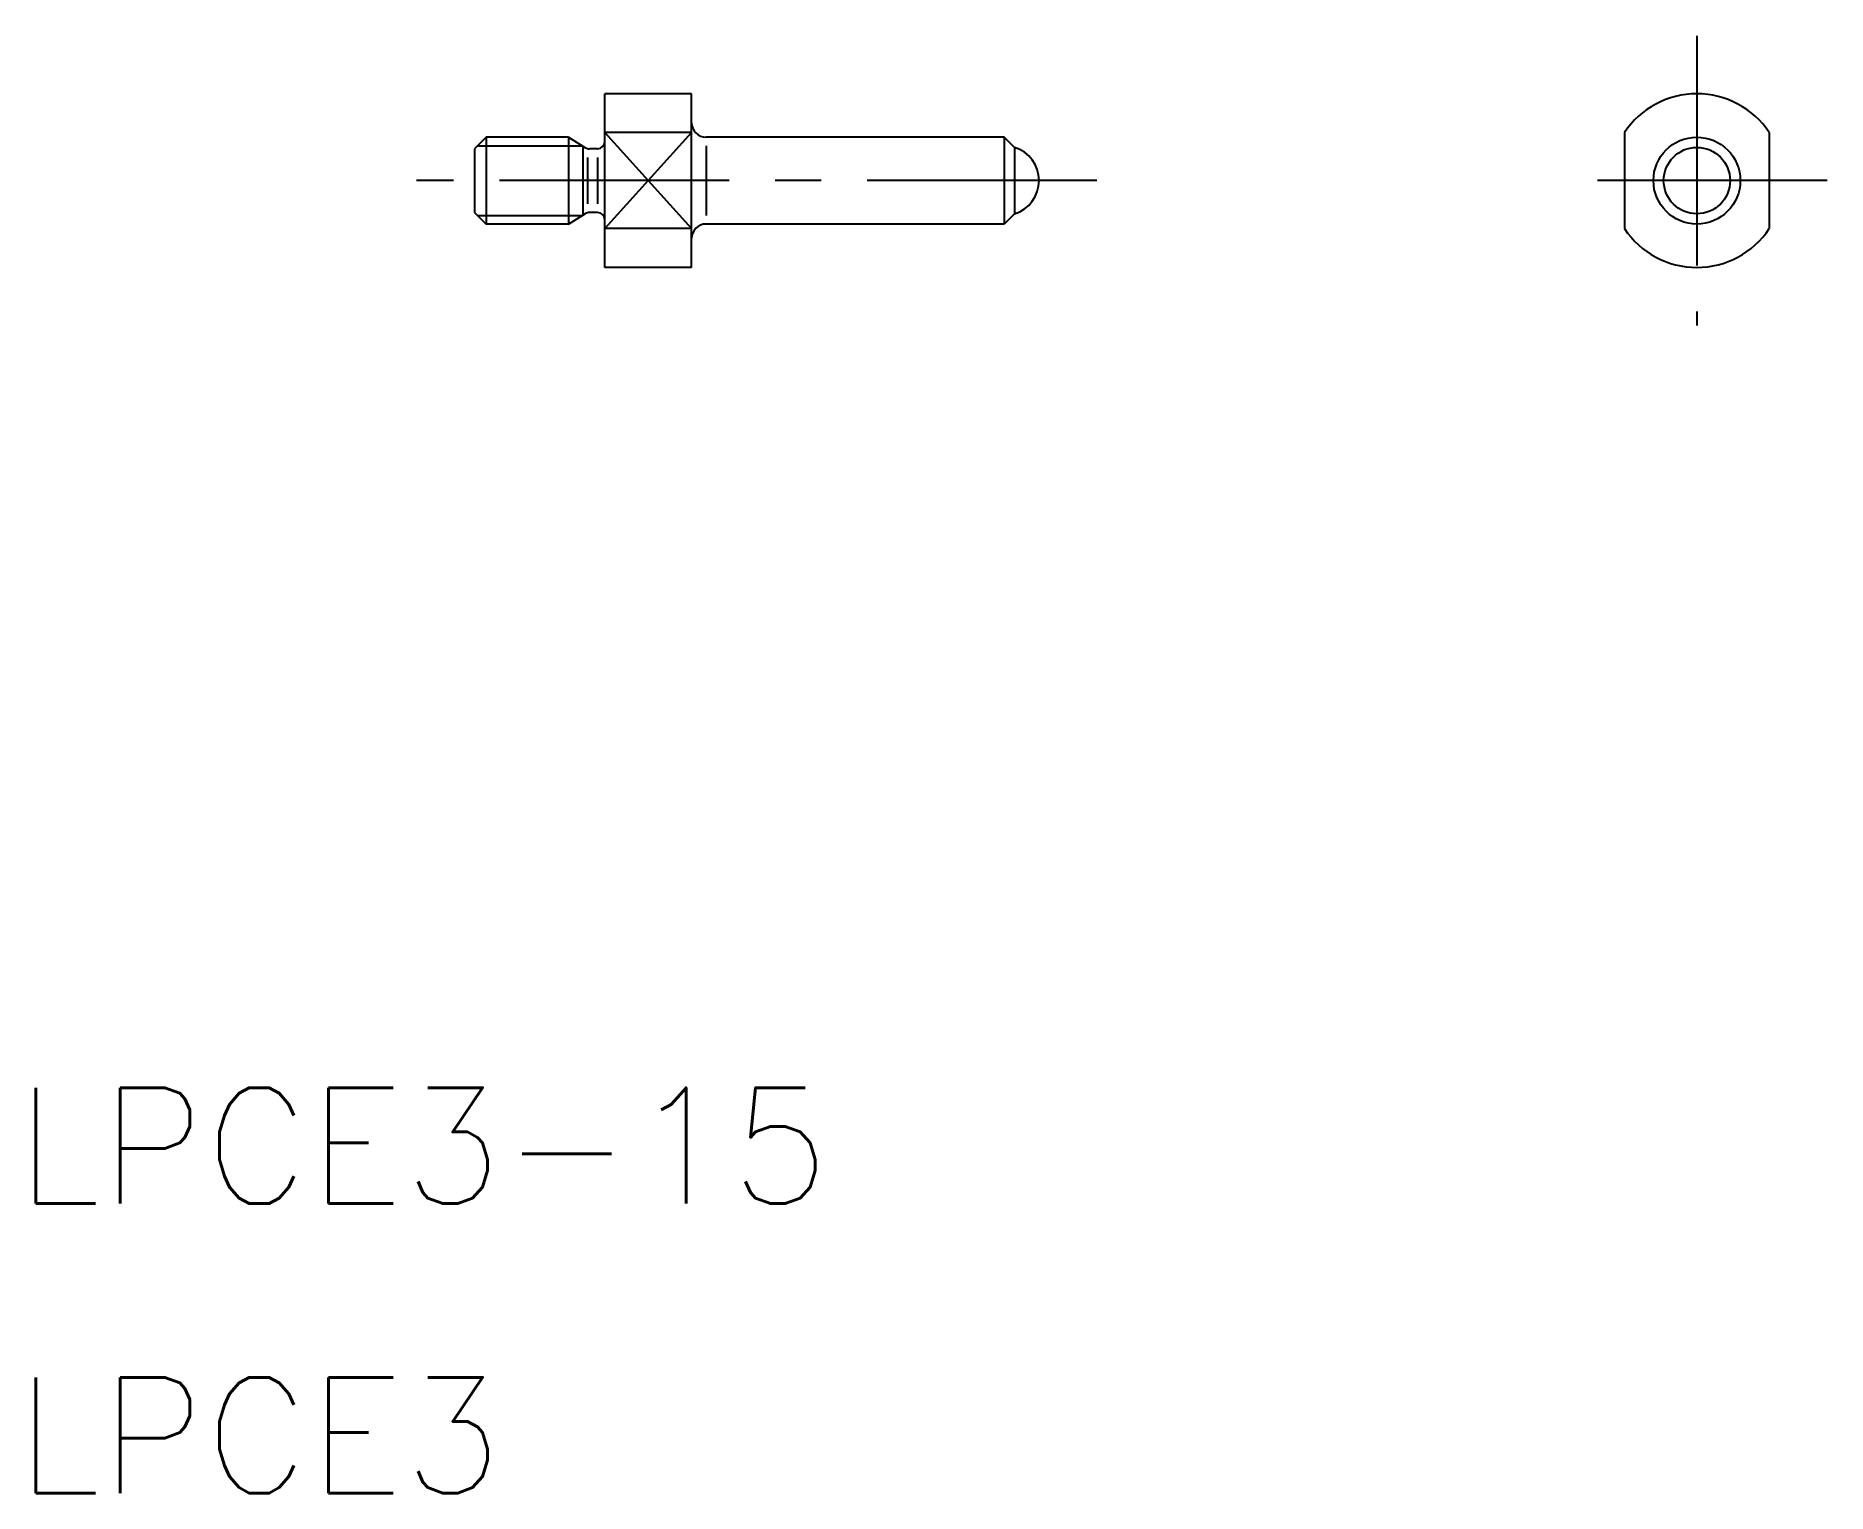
# Model space of a CAD drawing. Extents: x -21.8 to 40, y 10 to 60.3.
import ezdxf

# ---------------------------------------------------------------- set-up
doc = ezdxf.new("R2010")
doc.units = 0
doc.header["$LTSCALE"] = 0.25
doc.linetypes.add('CENTER', pattern=[50.8, 31.75, -6.35, 6.35, -6.35])
doc.layers.get('0').update_dxf_attribs({"linetype": 'CONTINUOUS'})
doc.layers.add('CENTER', color=1, linetype='CENTER')
doc.styles.get("Standard").update_dxf_attribs({"font": 'txt.shx'})

msp = doc.modelspace()

# ---------------------------------------------------------------- linework, layer by layer
for p, q in [((0.829, 58.333), (-2.171, 58.333)), ((-2.171, 52.333), (-2.171, 58.333)), ((0.829, 52.333), (0.829, 58.333)), ((0.829, 56.991), (-2.171, 56.991)), ((33.049, 56.991), (33.049, 53.675)), ((38.049, 56.991), (38.049, 53.675)), ((-6.271, 56.833), (-6.671, 56.433)), ((-6.671, 56.433), (-6.671, 54.233)), ((-3.421, 56.833), (-6.271, 56.833)), ((-6.271, 56.833), (-6.271, 53.833)), ((-3.421, 56.833), (-3.421, 53.833)), ((-3.421, 56.833), (-2.832, 56.47)), ((-2.934, 56.533), (-2.934, 54.133)), ((-2.421, 56.433), (-2.701, 56.433)), ((11.629, 56.833), (1.329, 56.833)), ((11.982, 56.48), (11.629, 56.833)), ((11.629, 56.833), (11.629, 53.833)), ((11.982, 56.48), (11.982, 54.186)), ((-6.671, 54.233), (-6.271, 53.833)), ((-3.421, 53.833), (-6.271, 53.833)), ((-3.421, 53.833), (-2.832, 54.196)), ((-2.421, 54.233), (-2.701, 54.233)), ((11.629, 53.833), (1.329, 53.833)), ((11.982, 54.186), (11.629, 53.833)), ((0.829, 53.675), (-2.171, 53.675)), ((0.829, 52.333), (-2.171, 52.333))]:
    msp.add_line(p, q)
at = {"color": 3}
for p, q in [((-2.171, 56.991), (0.829, 53.675)), ((0.829, 56.991), (-2.171, 53.675)), ((-6.571, 56.533), (-2.934, 56.533)), ((1.329, 56.533), (1.329, 54.133)), ((-2.771, 56.134), (-2.771, 54.532)), ((-2.421, 56.134), (-2.421, 54.532)), ((-6.571, 54.133), (-2.934, 54.133)), ((-6.455, 54.133), (-2.934, 54.133))]:
    msp.add_line(p, q, dxfattribs=at)
for radius in [1.5, 1.147]:
    msp.add_circle((35.549, 55.333), radius)
for centre, radius, start, end in [((35.549, 55.333), 3, 33.55731, 146.44269), ((1.329, 57.333), 0.5, 180, 270), ((-2.701, 56.683), 0.25, 238.3925, 270), ((-2.421, 56.683), 0.25, 270, 0), ((11.629, 55.333), 1.2, 287.11443, 72.88557), ((-2.701, 53.983), 0.25, 90, 121.6075), ((-2.421, 53.983), 0.25, 0, 90), ((1.329, 53.333), 0.5, 90, 180), ((35.549, 55.333), 3, 213.55731, 326.44269)]:
    msp.add_arc(centre, radius, start, end)
at = {"layer": 'CENTER', "color": 1, "linetype": 'CENTER'}
for p, q in [((35.549, 60.333), (35.549, 50.333)), ((14.829, 55.333), (-8.671, 55.333)), ((40.049, 55.333), (31.049, 55.333))]:
    msp.add_line(p, q, dxfattribs=at)

# ---------------------------------------------------------------- texts
for s, p in [('LPCE3-15', (-22.507, 20)), ('LPCE3', (-22.507, 10))]:
    msp.add_text(s, height=4).set_placement(p)

doc.saveas('drawing.dxf')
